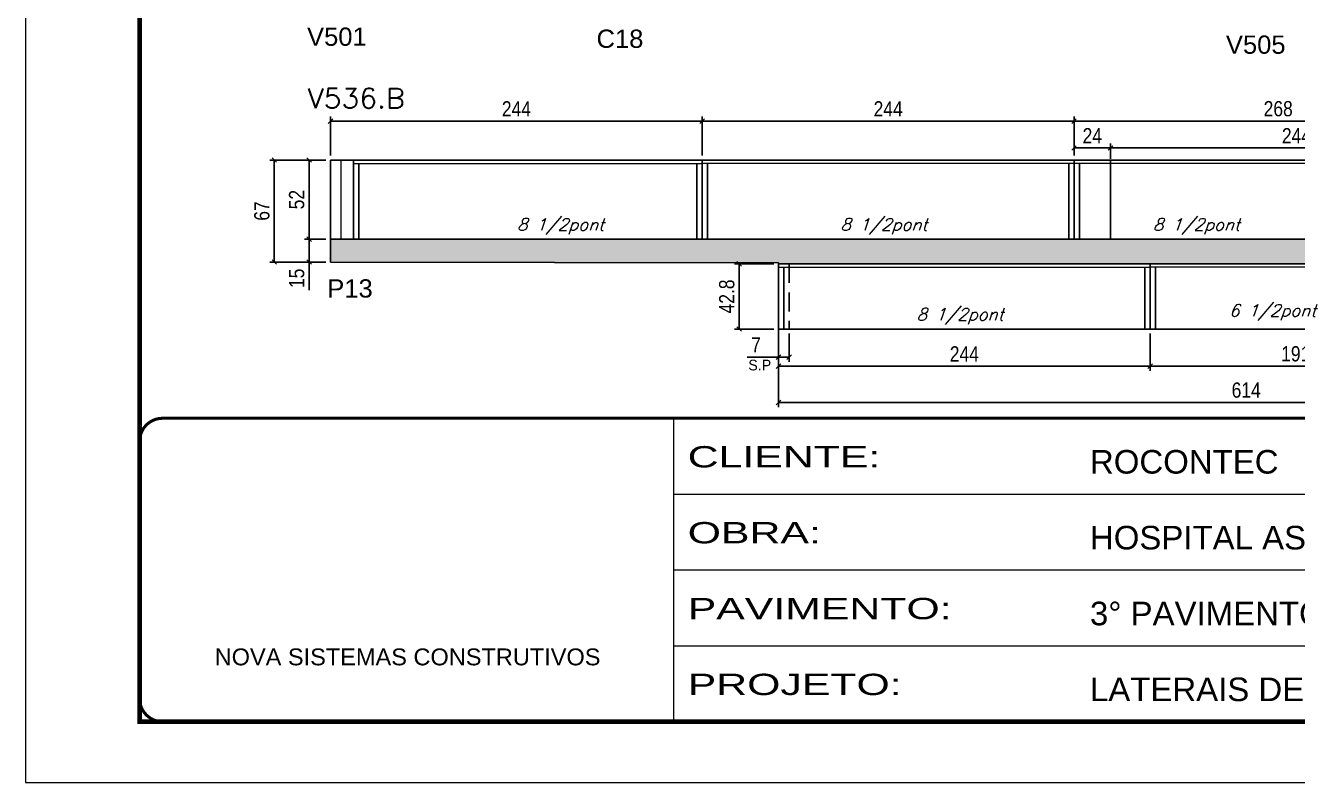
# Model space of a CAD drawing. Extents: x -21493 to -15213, y -12134 to 11887.
# Drawn here: x -18323 to -17488, y 500 to 997 of the extents above; entities that cross this region are included whole.
import ezdxf

# ---------------------------------------------------------------- set-up
doc = ezdxf.new("R2010")
doc.units = 0
for name, pattern in [('CONTINUO', [0]), ('DASHED', [0.75, 0.5, -0.25]), ('HIDDEN', [0.375, 0.25, -0.125])]:
    doc.linetypes.add(name, pattern=pattern)
for name, color, linetype in [('5', 5, 'Continuous'), ('COTA', 241, 'Continuous'), ('Painéis', 200, 'Continuous'), ('SARR_2.2x7', 40, 'Continuous'), ('SARR_3.5x7', 81, 'Continuous'), ('texto', 7, 'Continuous')]:
    doc.layers.add(name, color=color, linetype=linetype)
for name, color, linetype, lineweight in [('Folhas', 255, 'Continuous', 9), ('Sarr 2.2x7', 40, 'Continuous', 9), ('SARRAFO DE PRESSAO', 251, 'DASHED', 9), ('Texto Seção', 7, 'Continuous', 15)]:
    doc.layers.add(name, color=color, linetype=linetype, lineweight=lineweight)
doc.styles.add('ARIAL', font='arial.ttf')
doc.styles.add('COTA TECNICA', font='techl___.ttf', dxfattribs={"height": 10})
doc.styles.add('REGUA-120', font='ROMANS.shx', dxfattribs={"height": 15})
doc.styles.add('Romans', font='romans.shx')
doc.styles.add('ROMAS860', font='ROMAS860.SHX')
doc.styles.get("Standard").update_dxf_attribs({"font": 'arial.ttf'})
doc.styles.add('Tecnologia', font='')
doc.styles.get('Tecnologia').set_extended_font_data('Forgotten Futurist')
doc.dimstyles.new('PAINEL', dxfattribs={"dimtxt": 10, "dimasz": 3, "dimexe": 3, "dimexo": 3, "dimgap": 3, "dimtad": 1, "dimdec": 1, "dimzin": 12, "dimdsep": 46, "dimtxsty": 'COTA TECNICA', "dimblk1": 'OBLIQUE', "dimblk2": 'OBLIQUE', "dimsah": 1, "dimcen": 0.9, "dimclrd": 4, "dimclre": 4, "dimclrt": 240, "dimadec": 1, "dimazin": 3, "dimtfac": 1, "dimtdec": 1, "dimtmove": 0, "dimatfit": 3, "dimfxl": 1, "dimtolj": 1, "dimtzin": 12, "dimarcsym": 0})

# ---------------------------------------------------------------- blocks, each defined once
blk = doc.blocks.new('_Oblique')
at = {"color": 0, "linetype": 'ByBlock', "lineweight": -2}
blk.add_line((-0.5, -0.5), (0.5, 0.5), dxfattribs=at)
blk = doc.blocks.new('*D1756')
at = {"layer": 'COTA', "color": 4, "lineweight": -2, "ltscale": 25, "transparency": 16777216}
for p, q in [((-18126.17, 908.91), (-18140.25, 908.91)), ((-18137.25, 908.91), (-18137.25, 856.91)), ((-18126.17, 856.91), (-18140.25, 856.91))]:
    blk.add_line(p, q, dxfattribs=at)
at = {"layer": 'Defpoints', "color": 0, "ltscale": 25, "transparency": 16777216}
for p in [(-18123.17, 908.91), (-18137.25, 856.91), (-18123.17, 856.91)]:
    blk.add_point(p, dxfattribs=at)
at = {"layer": 'COTA', "color": 4, "lineweight": -2, "ltscale": 25, "transparency": 16777216, "xscale": 3, "yscale": 3, "zscale": 3}
for p, rotation in [((-18137.25, 908.91), 90), ((-18137.25, 856.91), 270)]:
    blk.add_blockref('_Oblique', p, dxfattribs=dict(at, rotation=rotation))
at = {"layer": 'COTA', "color": 240, "ltscale": 25, "transparency": 16777216, "insert": (-18145.36, 882.91), "char_height": 10, "attachment_point": 5, "rotation": 90, "style": 'COTA TECNICA'}
blk.add_mtext('\\A1;52', dxfattribs=at)
blk = doc.blocks.new('*D1757')
at = {"layer": 'COTA', "color": 4, "lineweight": -2, "ltscale": 25, "transparency": 16777216}
for p, q in [((-17829.17, 837.71), (-17829.17, 770.5)), ((-17585.17, 794.91), (-17585.17, 770.5)), ((-17585.17, 773.5), (-17829.17, 773.5))]:
    blk.add_line(p, q, dxfattribs=at)
at = {"layer": 'Defpoints', "color": 0, "ltscale": 25, "transparency": 16777216}
for p in [(-17829.17, 840.71), (-17585.17, 797.91), (-17829.17, 773.5)]:
    blk.add_point(p, dxfattribs=at)
at = {"layer": 'COTA', "color": 4, "lineweight": -2, "ltscale": 25, "transparency": 16777216, "xscale": 3, "yscale": 3, "zscale": 3, "rotation": 180}
blk.add_blockref('_Oblique', (-17829.17, 773.5), dxfattribs=at)
at = {"layer": 'COTA', "color": 4, "lineweight": -2, "ltscale": 25, "transparency": 16777216, "xscale": 3, "yscale": 3, "zscale": 3}
blk.add_blockref('_Oblique', (-17585.17, 773.5), dxfattribs=at)
at = {"layer": 'COTA', "color": 240, "ltscale": 25, "transparency": 16777216, "insert": (-17707.17, 781.57), "char_height": 10, "attachment_point": 5, "style": 'COTA TECNICA'}
blk.add_mtext('\\A1;244', dxfattribs=at)
blk = doc.blocks.new('*D1758')
at = {"layer": 'COTA', "color": 4, "lineweight": -2, "ltscale": 25, "transparency": 16777216}
for p, q in [((-18126.17, 908.91), (-18163.08, 908.91)), ((-18160.08, 908.91), (-18160.08, 841.91)), ((-18126.17, 841.91), (-18163.08, 841.91))]:
    blk.add_line(p, q, dxfattribs=at)
at = {"layer": 'Defpoints', "color": 0, "ltscale": 25, "transparency": 16777216}
for p in [(-18123.17, 908.91), (-18160.08, 841.91), (-18123.17, 841.91)]:
    blk.add_point(p, dxfattribs=at)
at = {"layer": 'COTA', "color": 4, "lineweight": -2, "ltscale": 25, "transparency": 16777216, "xscale": 3, "yscale": 3, "zscale": 3}
for p, rotation in [((-18160.08, 908.91), 90), ((-18160.08, 841.91), 270)]:
    blk.add_blockref('_Oblique', p, dxfattribs=dict(at, rotation=rotation))
at = {"layer": 'COTA', "color": 240, "ltscale": 25, "transparency": 16777216, "insert": (-18168.18, 875.41), "char_height": 10, "attachment_point": 5, "rotation": 90, "style": 'COTA TECNICA'}
blk.add_mtext('\\A1;67', dxfattribs=at)
blk = doc.blocks.new('*D1759')
at = {"layer": 'COTA', "color": 4, "lineweight": -2, "ltscale": 25, "transparency": 16777216}
for p, q in [((-18126.17, 856.91), (-18140.25, 856.91)), ((-18137.25, 856.91), (-18137.25, 841.91)), ((-18126.17, 841.91), (-18140.25, 841.91)), ((-18137.25, 841.91), (-18137.25, 823.54))]:
    blk.add_line(p, q, dxfattribs=at)
at = {"layer": 'Defpoints', "color": 0, "ltscale": 25, "transparency": 16777216}
for p in [(-18123.17, 856.91), (-18137.25, 841.91), (-18123.17, 841.91)]:
    blk.add_point(p, dxfattribs=at)
at = {"layer": 'COTA', "color": 4, "lineweight": -2, "ltscale": 25, "transparency": 16777216, "xscale": 3, "yscale": 3, "zscale": 3}
for p, rotation in [((-18137.25, 856.91), 90), ((-18137.25, 841.91), 270)]:
    blk.add_blockref('_Oblique', p, dxfattribs=dict(at, rotation=rotation))
at = {"layer": 'COTA', "color": 240, "ltscale": 25, "transparency": 16777216, "insert": (-18145.36, 831.23), "char_height": 10, "attachment_point": 5, "rotation": 90, "style": 'COTA TECNICA'}
blk.add_mtext('\\A1;15', dxfattribs=at)
blk = doc.blocks.new('*D1815')
at = {"layer": 'COTA', "color": 4, "lineweight": -2, "ltscale": 25, "transparency": 16777216}
for p, q in [((-18123.17, 911.91), (-18123.17, 937.43)), ((-17879.17, 911.91), (-17879.17, 937.43)), ((-18123.17, 934.43), (-17879.17, 934.43))]:
    blk.add_line(p, q, dxfattribs=at)
at = {"layer": 'Defpoints', "color": 0, "ltscale": 25, "transparency": 16777216}
for p in [(-17879.17, 934.43), (-18123.17, 908.91), (-17879.17, 908.91)]:
    blk.add_point(p, dxfattribs=at)
at = {"layer": 'COTA', "color": 4, "lineweight": -2, "ltscale": 25, "transparency": 16777216, "xscale": 3, "yscale": 3, "zscale": 3, "rotation": 180}
blk.add_blockref('_Oblique', (-18123.17, 934.43), dxfattribs=at)
at = {"layer": 'COTA', "color": 4, "lineweight": -2, "ltscale": 25, "transparency": 16777216, "xscale": 3, "yscale": 3, "zscale": 3}
blk.add_blockref('_Oblique', (-17879.17, 934.43), dxfattribs=at)
at = {"layer": 'COTA', "color": 240, "ltscale": 25, "transparency": 16777216, "insert": (-18001.17, 942.51), "char_height": 10, "attachment_point": 5, "style": 'COTA TECNICA'}
blk.add_mtext('\\A1;244', dxfattribs=at)
blk = doc.blocks.new('*D1816')
at = {"layer": 'COTA', "color": 4, "lineweight": -2, "ltscale": 25, "transparency": 16777216}
for p, q in [((-17879.17, 911.91), (-17879.17, 937.43)), ((-17635.17, 911.91), (-17635.17, 937.43)), ((-17879.17, 934.43), (-17635.17, 934.43))]:
    blk.add_line(p, q, dxfattribs=at)
at = {"layer": 'Defpoints', "color": 0, "ltscale": 25, "transparency": 16777216}
for p in [(-17635.17, 934.43), (-17879.17, 908.91), (-17635.17, 908.91)]:
    blk.add_point(p, dxfattribs=at)
at = {"layer": 'COTA', "color": 4, "lineweight": -2, "ltscale": 25, "transparency": 16777216, "xscale": 3, "yscale": 3, "zscale": 3, "rotation": 180}
blk.add_blockref('_Oblique', (-17879.17, 934.43), dxfattribs=at)
at = {"layer": 'COTA', "color": 4, "lineweight": -2, "ltscale": 25, "transparency": 16777216, "xscale": 3, "yscale": 3, "zscale": 3}
blk.add_blockref('_Oblique', (-17635.17, 934.43), dxfattribs=at)
at = {"layer": 'COTA', "color": 240, "ltscale": 25, "transparency": 16777216, "insert": (-17757.17, 942.51), "char_height": 10, "attachment_point": 5, "style": 'COTA TECNICA'}
blk.add_mtext('\\A1;244', dxfattribs=at)
blk = doc.blocks.new('*D1817')
at = {"layer": 'COTA', "color": 4, "lineweight": -2, "ltscale": 25, "transparency": 16777216}
for p, q in [((-17635.17, 911.91), (-17635.17, 937.43)), ((-17367.17, 911.91), (-17367.17, 937.43)), ((-17635.17, 934.43), (-17367.17, 934.43))]:
    blk.add_line(p, q, dxfattribs=at)
at = {"layer": 'Defpoints', "color": 0, "ltscale": 25, "transparency": 16777216}
for p in [(-17367.17, 934.43), (-17635.17, 908.91), (-17367.17, 908.91)]:
    blk.add_point(p, dxfattribs=at)
at = {"layer": 'COTA', "color": 4, "lineweight": -2, "ltscale": 25, "transparency": 16777216, "xscale": 3, "yscale": 3, "zscale": 3, "rotation": 180}
blk.add_blockref('_Oblique', (-17635.17, 934.43), dxfattribs=at)
at = {"layer": 'COTA', "color": 4, "lineweight": -2, "ltscale": 25, "transparency": 16777216, "xscale": 3, "yscale": 3, "zscale": 3}
blk.add_blockref('_Oblique', (-17367.17, 934.43), dxfattribs=at)
at = {"layer": 'COTA', "color": 240, "ltscale": 25, "transparency": 16777216, "insert": (-17501.17, 942.56), "char_height": 10, "attachment_point": 5, "style": 'COTA TECNICA'}
blk.add_mtext('\\A1;268', dxfattribs=at)
blk = doc.blocks.new('*D1818')
at = {"layer": 'COTA', "color": 4, "lineweight": -2, "ltscale": 25, "transparency": 16777216}
for p, q in [((-17585.17, 794.91), (-17585.17, 770.5)), ((-17394.17, 794.91), (-17394.17, 770.5)), ((-17585.17, 773.5), (-17394.17, 773.5))]:
    blk.add_line(p, q, dxfattribs=at)
at = {"layer": 'Defpoints', "color": 0, "ltscale": 25, "transparency": 16777216}
for p in [(-17585.17, 797.91), (-17394.17, 797.91), (-17394.17, 773.5)]:
    blk.add_point(p, dxfattribs=at)
at = {"layer": 'COTA', "color": 4, "lineweight": -2, "ltscale": 25, "transparency": 16777216, "xscale": 3, "yscale": 3, "zscale": 3, "rotation": 180}
blk.add_blockref('_Oblique', (-17585.17, 773.5), dxfattribs=at)
at = {"layer": 'COTA', "color": 4, "lineweight": -2, "ltscale": 25, "transparency": 16777216, "xscale": 3, "yscale": 3, "zscale": 3}
blk.add_blockref('_Oblique', (-17394.17, 773.5), dxfattribs=at)
at = {"layer": 'COTA', "color": 240, "ltscale": 25, "transparency": 16777216, "insert": (-17489.67, 781.59), "char_height": 10, "attachment_point": 5, "style": 'COTA TECNICA'}
blk.add_mtext('\\A1;191', dxfattribs=at)
blk = doc.blocks.new('*D1819')
at = {"layer": 'COTA', "color": 4, "lineweight": -2, "ltscale": 25, "transparency": 16777216}
for p, q in [((-17829.17, 794.91), (-17829.17, 746.67)), ((-17215.17, 799.91), (-17215.17, 746.67)), ((-17829.17, 749.67), (-17215.17, 749.67))]:
    blk.add_line(p, q, dxfattribs=at)
at = {"layer": 'Defpoints', "color": 0, "ltscale": 25, "transparency": 16777216}
for p in [(-17215.17, 802.91), (-17829.17, 797.91), (-17215.17, 749.67)]:
    blk.add_point(p, dxfattribs=at)
at = {"layer": 'COTA', "color": 4, "lineweight": -2, "ltscale": 25, "transparency": 16777216, "xscale": 3, "yscale": 3, "zscale": 3, "rotation": 180}
blk.add_blockref('_Oblique', (-17829.17, 749.67), dxfattribs=at)
at = {"layer": 'COTA', "color": 4, "lineweight": -2, "ltscale": 25, "transparency": 16777216, "xscale": 3, "yscale": 3, "zscale": 3}
blk.add_blockref('_Oblique', (-17215.17, 749.67), dxfattribs=at)
at = {"layer": 'COTA', "color": 240, "ltscale": 25, "transparency": 16777216, "insert": (-17522.17, 757.77), "char_height": 10, "attachment_point": 5, "style": 'COTA TECNICA'}
blk.add_mtext('\\A1;614', dxfattribs=at)
blk = doc.blocks.new('*D1820')
at = {"layer": 'COTA', "color": 4, "lineweight": -2, "ltscale": 25, "transparency": 16777216}
for p, q in [((-17832.17, 840.71), (-17857.96, 840.71)), ((-17854.96, 840.71), (-17854.96, 797.91)), ((-17832.17, 797.91), (-17857.96, 797.91))]:
    blk.add_line(p, q, dxfattribs=at)
at = {"layer": 'Defpoints', "color": 0, "ltscale": 25, "transparency": 16777216}
for p in [(-17829.17, 840.71), (-17854.96, 797.91), (-17829.17, 797.91)]:
    blk.add_point(p, dxfattribs=at)
at = {"layer": 'COTA', "color": 4, "lineweight": -2, "ltscale": 25, "transparency": 16777216, "xscale": 3, "yscale": 3, "zscale": 3}
for p, rotation in [((-17854.96, 840.71), 90), ((-17854.96, 797.91), 270)]:
    blk.add_blockref('_Oblique', p, dxfattribs=dict(at, rotation=rotation))
at = {"layer": 'COTA', "color": 240, "ltscale": 25, "transparency": 16777216, "insert": (-17863.06, 819.31), "char_height": 10, "attachment_point": 5, "rotation": 90, "style": 'COTA TECNICA'}
blk.add_mtext('\\A1;42.8', dxfattribs=at)
blk = doc.blocks.new('*D1821')
at = {"layer": 'COTA', "color": 4, "lineweight": -2, "ltscale": 25, "transparency": 16777216}
for p, q in [((-17635.17, 911.91), (-17635.17, 919.82)), ((-17611.17, 909.71), (-17611.17, 919.82)), ((-17635.17, 916.82), (-17611.17, 916.82))]:
    blk.add_line(p, q, dxfattribs=at)
at = {"layer": 'Defpoints', "color": 0, "ltscale": 25, "transparency": 16777216}
for p in [(-17611.17, 916.82), (-17635.17, 908.91), (-17611.17, 906.71)]:
    blk.add_point(p, dxfattribs=at)
at = {"layer": 'COTA', "color": 4, "lineweight": -2, "ltscale": 25, "transparency": 16777216, "xscale": 3, "yscale": 3, "zscale": 3, "rotation": 180}
blk.add_blockref('_Oblique', (-17635.17, 916.82), dxfattribs=at)
at = {"layer": 'COTA', "color": 4, "lineweight": -2, "ltscale": 25, "transparency": 16777216, "xscale": 3, "yscale": 3, "zscale": 3}
blk.add_blockref('_Oblique', (-17611.17, 916.82), dxfattribs=at)
at = {"layer": 'COTA', "color": 240, "ltscale": 25, "transparency": 16777216, "insert": (-17623.17, 924.89), "char_height": 10, "attachment_point": 5, "style": 'COTA TECNICA'}
blk.add_mtext('\\A1;24', dxfattribs=at)
blk = doc.blocks.new('*D1822')
at = {"layer": 'COTA', "color": 4, "lineweight": -2, "ltscale": 25, "transparency": 16777216}
for p, q in [((-17611.17, 911.91), (-17611.17, 919.82)), ((-17367.17, 911.91), (-17367.17, 919.82)), ((-17611.17, 916.82), (-17367.17, 916.82))]:
    blk.add_line(p, q, dxfattribs=at)
at = {"layer": 'Defpoints', "color": 0, "ltscale": 25, "transparency": 16777216}
for p in [(-17367.17, 916.82), (-17611.17, 908.91), (-17367.17, 908.91)]:
    blk.add_point(p, dxfattribs=at)
at = {"layer": 'COTA', "color": 4, "lineweight": -2, "ltscale": 25, "transparency": 16777216, "xscale": 3, "yscale": 3, "zscale": 3, "rotation": 180}
blk.add_blockref('_Oblique', (-17611.17, 916.82), dxfattribs=at)
at = {"layer": 'COTA', "color": 4, "lineweight": -2, "ltscale": 25, "transparency": 16777216, "xscale": 3, "yscale": 3, "zscale": 3}
blk.add_blockref('_Oblique', (-17367.17, 916.82), dxfattribs=at)
at = {"layer": 'COTA', "color": 240, "ltscale": 25, "transparency": 16777216, "insert": (-17489.17, 924.89), "char_height": 10, "attachment_point": 5, "style": 'COTA TECNICA'}
blk.add_mtext('\\A1;244', dxfattribs=at)
blk = doc.blocks.new('*D1829')
at = {"layer": 'COTA', "color": 4, "lineweight": -2, "ltscale": 25, "transparency": 16777216}
for p, q in [((-17829.17, 794.91), (-17829.17, 776.45)), ((-17822.17, 794.91), (-17822.17, 776.45)), ((-17829.17, 779.45), (-17849.76, 779.45)), ((-17822.17, 779.45), (-17829.17, 779.45))]:
    blk.add_line(p, q, dxfattribs=at)
at = {"layer": 'Defpoints', "color": 0, "ltscale": 25, "transparency": 16777216}
for p in [(-17829.17, 797.91), (-17822.17, 797.91), (-17829.17, 779.45)]:
    blk.add_point(p, dxfattribs=at)
at = {"layer": 'COTA', "color": 4, "lineweight": -2, "ltscale": 25, "transparency": 16777216, "xscale": 3, "yscale": 3, "zscale": 3, "rotation": 180}
blk.add_blockref('_Oblique', (-17829.17, 779.45), dxfattribs=at)
at = {"layer": 'COTA', "color": 4, "lineweight": -2, "ltscale": 25, "transparency": 16777216, "xscale": 3, "yscale": 3, "zscale": 3}
blk.add_blockref('_Oblique', (-17822.17, 779.45), dxfattribs=at)
at = {"layer": 'COTA', "color": 240, "ltscale": 25, "transparency": 16777216, "insert": (-17843.9, 787.52), "char_height": 10, "attachment_point": 5, "style": 'COTA TECNICA'}
blk.add_mtext('\\A1;7', dxfattribs=at)
blk = doc.blocks.new('9999999999')
at = {"color": 30, "linetype": 'CONTINUO'}
for p, q in [((98564.56, 34230.21), (98564.56, 34429.45)), ((98564.56, 34379.64), (99583.98, 34379.64)), ((98564.56, 34329.83), (99487.98, 34329.83)), ((98564.56, 34280.02), (99487.98, 34280.02))]:
    blk.add_line(p, q, dxfattribs=at)
at = {"color": 30, "linetype": 'CONTINUO', "const_width": 2}
blk.add_lwpolyline([(99583.98, 34230.21), (99583.98, 34414.45, 0.414214), (99568.98, 34429.45), (98228.98, 34429.45, 0.414214), (98213.98, 34414.45), (98213.98, 34245.21, 0.414214), (98228.98, 34230.21), (99583.98, 34230.21)], format="xyb", dxfattribs=at)
at = {"layer": 'Folhas'}
blk.add_lwpolyline([(98138.98, 34190.21), (99623.98, 34190.21), (99623.98, 35240.21), (98138.98, 35240.21)], close=True, dxfattribs=at)
at = {"layer": 'Folhas', "color": 30, "const_width": 3}
blk.add_lwpolyline([(98213.98, 34230.21), (99583.98, 34230.21), (99583.98, 35200.21), (98213.98, 35200.21)], close=True, dxfattribs=at)
at = {"color": 7, "linetype": 'Continuous', "ltscale": 5, "style": 'ARIAL'}
for s, height, p in [('ROCONTEC', 15.483, (98837.68, 34393.13)), ('HOSPITAL ASSUNÇÃO', 15.4829, (98837.68, 34343.32)), ('3° PAVIMENTO', 15.4829, (98837.68, 34293.51)), ('NOVA SISTEMAS CONSTRUTIVOS', 11.0592, (98263.19, 34267.21)), ('LATERAIS DE VIGAS', 15.4829, (98837.68, 34243.7))]:
    blk.add_text(s, height=height, dxfattribs=at).set_placement(p)
at = {"layer": 'Folhas', "color": 7, "style": 'Tecnologia', "width": 1.5}
for s, p in [('CLIENTE:', (98573.65, 34397.17)), ('OBRA:', (98573.65, 34347.31)), ('PAVIMENTO:', (98573.65, 34297.5)), ('PROJETO:', (98573.65, 34247.69))]:
    blk.add_text(s, height=14, dxfattribs=at).set_placement(p)

msp = doc.modelspace()

# ---------------------------------------------------------------- hatches: boundary and pattern name
at = {"layer": 'COTA', "linetype": 'ByBlock'}
h = msp.add_hatch(dxfattribs=at)
h.set_pattern_fill('AR-CONC', color=256, scale=0.03)
h.set_pattern_definition([(50, (-156071.645, -19163.1385), (5.46554007, -0.47817257), [0.5715, -6.2865]), (355, (-156071.645, -19163.1385), (-1.05730264, 5.73170536), [0.4572, -5.02921753]), (100.4514447, (-156071.1897, -19163.1784), (4.40823741, 5.25353256), [0.48570026, -5.34270734]), (46.1842, (-156071.645, -19161.6145), (8.13237123, -1.26126984), [0.85725, -9.42975]), (96.6355576, (-156070.9675, -19161.72), (7.122124, 7.42278374), [0.7285507, -8.01406824]), (351.184151, (-156071.645, -19161.6145), (7.122124, 7.42278374), [0.685799, -7.54379196]), (21, (-156070.883, -19161.9955), (4.54843174, -3.06795595), [0.5715, -6.2865]), (326, (-156070.883, -19161.9955), (1.85406085, 5.52563898), [0.4572, -5.0292]), (71.451445, (-156070.504, -19162.251), (6.40249258, 2.45768307), [0.48570026, -5.34269813]), (37.5, (-156071.6452, -19163.1385), (0.092658098, 2.536651166), [0, -4.96824, 0, -5.1054, 0, -5.04825]), (7.5, (-156071.6452, -19163.1385), (2.004589875, 3.005417245), [0, -2.91084, 0, -4.85394, 0, -1.92405]), (327.5, (-156073.3444, -19163.1385), (4.067717855, -0.17186232), [0, -1.905, 0, -5.9436, 0, -7.8867]), (317.5, (-156074.1064, -19163.1385), (4.44387544, 0.76279473), [0, -2.4765, 0, -3.94716, 0, -5.6007])])
h.paths.add_polyline_path([(-17829.16, 841.41), (-17829.17, 840.71), (-17421.17, 840.71), (-17421.17, 802.91), (-17394.17, 802.91), (-17394.17, 843.71), (-17215.17, 843.71), (-17215.17, 856.91), (-17394.17, 856.91), (-18123.17, 856.91), (-18123.17, 841.91)])

# ---------------------------------------------------------------- linework, layer by layer
for p, q in [((-18123.17, 856.91), (-18123.17, 841.91)), ((-17829.16, 841.41), (-18123.17, 841.91)), ((-17829.16, 841.41), (-17829.17, 840.71))]:
    msp.add_line(p, q, dxfattribs=at)
at = {"layer": 'Painéis'}
for p, q in [((-18123.17, 908.91), (-17879.17, 908.91)), ((-18123.17, 856.91), (-18123.17, 908.91)), ((-17635.17, 908.91), (-17879.17, 908.91)), ((-17635.17, 856.91), (-17635.17, 908.91)), ((-17367.17, 908.91), (-17635.17, 908.91)), ((-17611.17, 856.91), (-17611.17, 908.91)), ((-18123.17, 856.91), (-17879.17, 856.91)), ((-17635.17, 856.91), (-17879.17, 856.91)), ((-17635.17, 856.91), (-17394.17, 856.91)), ((-17829.17, 797.91), (-17829.17, 840.71)), ((-17829.17, 840.71), (-17585.17, 840.71)), ((-17421.17, 840.71), (-17585.17, 840.71)), ((-17829.17, 797.91), (-17585.17, 797.91)), ((-17585.17, 797.91), (-17421.17, 797.91))]:
    msp.add_line(p, q, dxfattribs=at)
at = {"layer": 'Painéis', "ltscale": 25}
for p, q in [((-17879.17, 908.91), (-17879.17, 856.91)), ((-17879.17, 908.91), (-17879.17, 856.91)), ((-18123.17, 856.91), (-18123.17, 850.11)), ((-17585.17, 840.71), (-17585.17, 797.91)), ((-17585.17, 840.71), (-17585.17, 797.91))]:
    msp.add_line(p, q, dxfattribs=at)
at = {"layer": 'Sarr 2.2x7'}
for p, q in [((-18116.17, 856.91), (-18116.17, 908.91)), ((-18108.17, 906.71), (-17879.17, 906.71)), ((-17635.17, 906.71), (-17879.17, 906.71)), ((-17382.17, 906.71), (-17635.17, 906.71)), ((-17829.17, 838.51), (-17585.17, 838.51)), ((-17436.17, 838.51), (-17585.17, 838.51))]:
    msp.add_line(p, q, dxfattribs=at)
at = {"layer": 'SARR_2.2x7', "linetype": 'HIDDEN', "ltscale": 50}
msp.add_line((-17822.17, 840.71), (-17822.17, 797.91), dxfattribs=at)
at = {"layer": 'SARR_3.5x7'}
for p, q in [((-18108.17, 908.91), (-18108.17, 856.91)), ((-18104.67, 906.71), (-18104.67, 856.91)), ((-17882.67, 906.71), (-17882.67, 856.91)), ((-17875.67, 906.71), (-17875.67, 856.91)), ((-17638.67, 906.71), (-17638.67, 856.91)), ((-17631.67, 906.71), (-17631.67, 856.91)), ((-17825.67, 838.51), (-17825.67, 797.91)), ((-17588.67, 838.51), (-17588.67, 797.91)), ((-17581.67, 838.51), (-17581.67, 797.91))]:
    msp.add_line(p, q, dxfattribs=at)

# ---------------------------------------------------------------- block references
at = {"layer": 'SARRAFO DE PRESSAO', "color": 6, "linetype": 'ByBlock'}
msp.add_blockref('9999999999', (-116462.39, -33690.15), dxfattribs=at)

# ---------------------------------------------------------------- texts
at = {"layer": '5', "linetype": 'Continuous'}
for s, rotation, p in [('V501', 0.00004, (-18138.57, 983.91)), ('C18', 0.00004, (-17948.56, 982.57)), ('V505', 0.00004, (-17535.48, 978.68)), ('P13', 359.99996, (-18125.3, 818.57))]:
    msp.add_text(s, height=12, rotation=rotation, dxfattribs=at).set_placement(p)
at = {"layer": 'texto', "color": 2, "char_height": 8, "attachment_point": 5, "style": 'Romans'}
for s, insert in [('{\\Q19;\\C256;8 1/2pont}', (-17972.23, 865.24)), ('{\\Q19;\\C256;8 1/2pont}', (-17760.02, 865.24)), ('{\\Q19;\\C256;8 1/2pont}', (-17554.86, 865.24)), ('{\\Q19;\\C256;8 1/2pont}', (-17710.02, 806.24)), ('{\\Q19;\\C256;6 1/2pont}', (-17504.86, 808.79))]:
    msp.add_mtext(s, dxfattribs=dict(at, insert=insert))
at = {"layer": 'texto', "color": 4, "insert": (-17841.43, 774.21), "char_height": 7, "attachment_point": 5, "style": 'ROMAS860'}
msp.add_mtext('S.P', dxfattribs=at)
at = {"layer": 'Texto Seção', "style": 'REGUA-120', "width": 1.05}
msp.add_text('V536.B', height=13, dxfattribs=at).set_placement((-18138.2, 942.98))

# ---------------------------------------------------------------- dimensions: what is measured, and where the dimension line sits
at = {"layer": 'COTA', "ltscale": 25}
for base, p1, p2, picture, middle in [((-17879.17, 934.43), (-18123.17, 908.91), (-17879.17, 908.91), '*D1815', (-18001.17, 942.51)), ((-17635.17, 934.43), (-17879.17, 908.91), (-17635.17, 908.91), '*D1816', (-17757.17, 942.51)), ((-17367.17, 934.43), (-17635.17, 908.91), (-17367.17, 908.91), '*D1817', (-17501.17, 942.56)), ((-17611.17, 916.82), (-17635.17, 908.91), (-17611.17, 906.71), '*D1821', (-17623.17, 924.89)), ((-17367.17, 916.82), (-17611.17, 908.91), (-17367.17, 908.91), '*D1822', (-17489.17, 924.89)), ((-17829.17, 773.5), (-17585.17, 797.91), (-17829.17, 840.71), '*D1757', (-17707.17, 781.57)), ((-17215.17, 749.67), (-17829.17, 797.91), (-17215.17, 802.91), '*D1819', (-17522.17, 757.77)), ((-17394.17, 773.5), (-17585.17, 797.91), (-17394.17, 797.91), '*D1818', (-17489.67, 781.59))]:
    dim = msp.add_linear_dim(base=base, p1=p1, p2=p2, dimstyle='PAINEL', dxfattribs=at)
    dim.commit()
    dim.dimension.update_dxf_attribs({"geometry": picture, "text_midpoint": middle})
for base, p1, p2, picture, middle in [((-18160.08, 841.91), (-18123.17, 908.91), (-18123.17, 841.91), '*D1758', (-18168.18, 875.41)), ((-18137.25, 856.91), (-18123.17, 908.91), (-18123.17, 856.91), '*D1756', (-18145.36, 882.91)), ((-18137.25, 841.91), (-18123.17, 856.91), (-18123.17, 841.91), '*D1759', (-18145.36, 831.23)), ((-17854.96, 797.91), (-17829.17, 840.71), (-17829.17, 797.91), '*D1820', (-17863.06, 819.31))]:
    dim = msp.add_linear_dim(base=base, p1=p1, p2=p2, angle=90, dimstyle='PAINEL', dxfattribs=at)
    dim.commit()
    dim.dimension.update_dxf_attribs({"geometry": picture, "text_midpoint": middle})
dim = msp.add_linear_dim(base=(-17829.17, 779.45), p1=(-17822.17, 797.91), p2=(-17829.17, 797.91), dimstyle='PAINEL', dxfattribs=at)
dim.commit()
dim.dimension.update_dxf_attribs({"geometry": '*D1829', "text_midpoint": (-17843.9, 779.45), "dimtype": 160})

doc.saveas('drawing.dxf')
